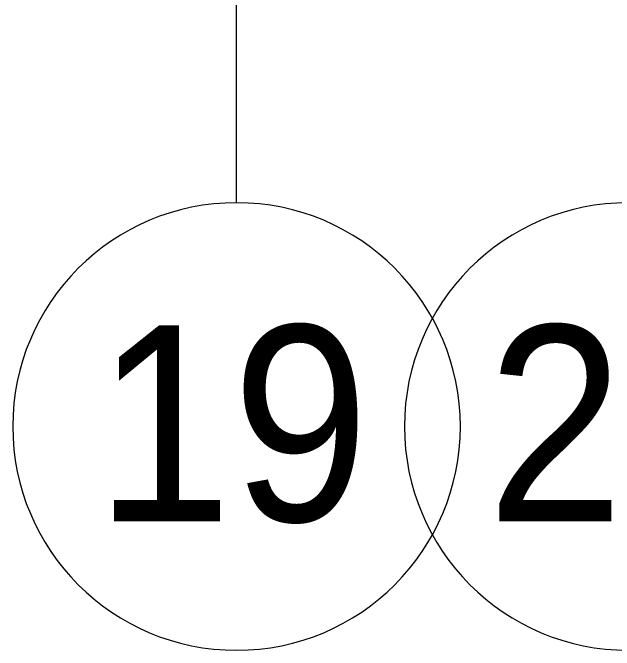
# Model space of a CAD drawing. Header units: millimetres. Extents: x -1113 to 415037, y -3642 to 28069.
# Drawn here: x 69825 to 71975, y -3642 to -1363 of the extents above; entities that cross this region are included whole.
import ezdxf

# ---------------------------------------------------------------- set-up
doc = ezdxf.new("R2010")
doc.units = ezdxf.units.MM
for name, color, linetype, lineweight in [('0) Стена 3.93м', 3, 'Continuous', 60), ('Оси', 7, 'Continuous', 9), ('Оси-1', 7, 'Continuous', 20)]:
    doc.layers.add(name, color=color, linetype=linetype, lineweight=lineweight)
doc.styles.add('Arial', font='arial.ttf', dxfattribs={"width": 0.9, "height": 700})

# ---------------------------------------------------------------- blocks, each defined once
blk = doc.blocks.new('Ось сетки - D8-29747960-Объем проектирования 1 этажа')
at = {"layer": 'Оси-1'}
for start, end in [(360, 180), (180, 360)]:
    blk.add_arc((0, 0), 4, start, end, dxfattribs=at)
blk = doc.blocks.new('1floor')
at = {"layer": 'Оси'}
blk.add_line((70560, -1906.3), (70560, 3093.7), dxfattribs=at)
at = {"layer": 'Оси-1', "xscale": 199.9999999999999, "yscale": 199.9999999999999, "zscale": 199.9999999999999}
for p in [(70560, -2706.3), (71960, -2706.3)]:
    blk.add_blockref('Ось сетки - D8-29747960-Объем проектирования 1 этажа', p, dxfattribs=at)
at = {"layer": 'Оси', "char_height": 700, "width": 1212.151, "attachment_point": 1, "style": 'Arial'}
for s, insert in [('19', (70054.8, -2345)), ('20', (71454.8, -2345))]:
    blk.add_mtext(s, dxfattribs=dict(at, insert=insert))

msp = doc.modelspace()

# ---------------------------------------------------------------- block references
at = {"layer": '0) Стена 3.93м'}
msp.add_blockref('1floor', (64.7, -136.1), dxfattribs=at)

doc.saveas('drawing.dxf')
